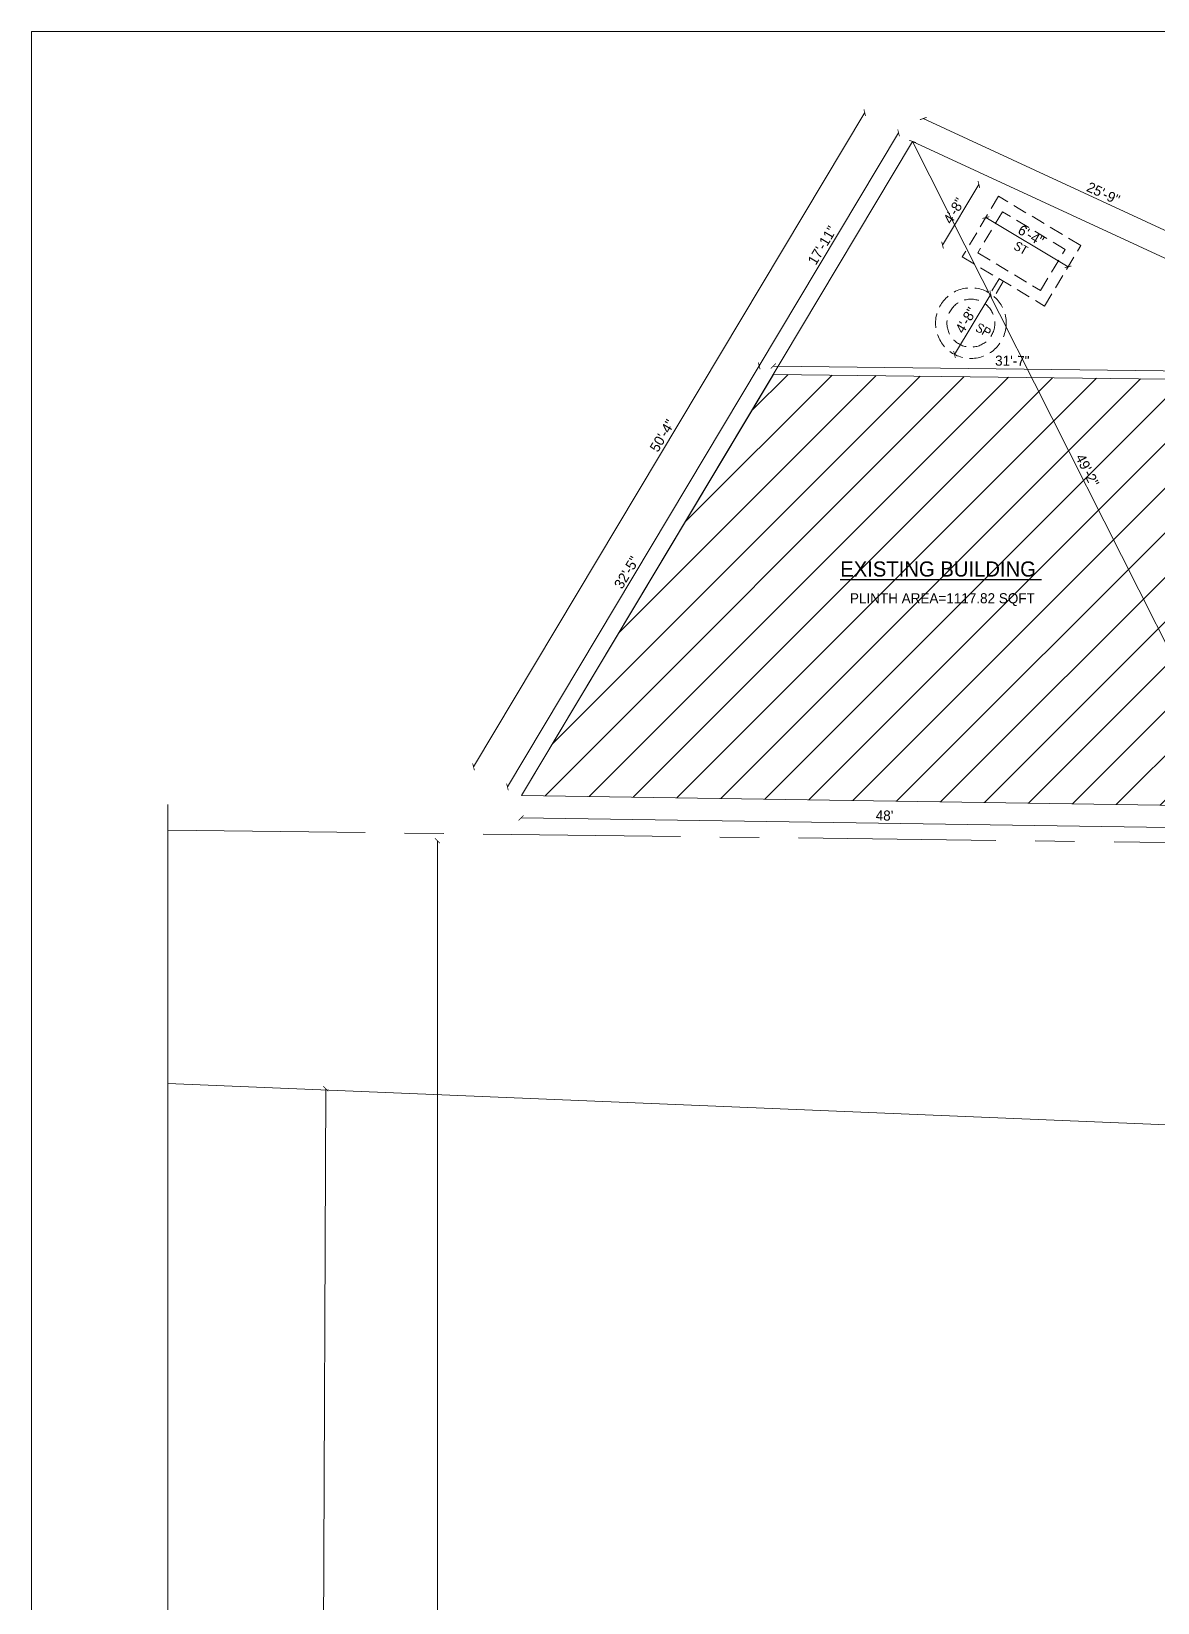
# Model space of a CAD drawing. Header units: inches. Extents: x 4069 to 291496, y -47643 to 12535.
# Drawn here: x 36094 to 36764, y 837 to 1771 of the extents above; entities that cross this region are included whole.
import ezdxf

# ---------------------------------------------------------------- set-up
doc = ezdxf.new("R2010")
doc.units = ezdxf.units.IN
doc.header["$LTSCALE"] = 5
doc.header["$MEASUREMENT"] = 0
doc.linetypes.add('CENTER', pattern=[2, 1.25, -0.25, 0.25, -0.25])
doc.linetypes.add('HIDDEN', pattern=[0.375, 0.25, -0.125])
for name, color, linetype, lineweight in [('A-WALL', 7, 'Continuous', 9), ('DOOR', 62, 'Continuous', 0), ('ele1', 21, 'Continuous', 20), ('HATCH', 253, 'Continuous', 0)]:
    doc.layers.add(name, color=color, linetype=linetype, lineweight=lineweight)
doc.layers.add('DIM', color=5, linetype='Continuous')
doc.layers.add('TEXT', color=6, linetype='Continuous')
doc.styles.add('ROMANS', font='romans.shx', dxfattribs={"width": 0.8})
doc.styles.add('tt', font='stylu.ttf', dxfattribs={"height": 8})
doc.dimstyles.new('Copy(2) of STANDARD', dxfattribs={"dimtxt": 2, "dimasz": 4, "dimexe": 0, "dimexo": 0, "dimgap": 2, "dimtad": 1, "dimdec": 0, "dimzin": 0, "dimdsep": 46, "dimlunit": 3, "dimtxsty": 'tt', "dimblk": 'ARCHTICK', "dimcen": 0.0505, "dimse1": 1, "dimse2": 1, "dimclrd": 5, "dimclre": 5, "dimclrt": 7, "dimadec": 1, "dimazin": 0, "dimtm": 1e-09, "dimtfac": 1, "dimtdec": 0, "dimtofl": 0, "dimtmove": 1, "dimatfit": 3, "dimfxl": 1, "dimtolj": 2, "dimtzin": 0, "dimlwd": 13, "dimarcsym": 0})

# ---------------------------------------------------------------- blocks, each defined once
blk = doc.blocks.new('_ArchTick')
at = {"color": 0, "linetype": 'ByBlock', "const_width": 0.15}
blk.add_lwpolyline([(-0.5, -0.5), (0.5, 0.5)], dxfattribs=at)
blk = doc.blocks.new('*D1819')
at = {"layer": 'Defpoints', "color": 0, "ltscale": 5, "transparency": 16777216}
for p in [(47748.4, 1977.7), (47740, 1959.6, -58.2), (48020.5, 1829.8, -58.2)]:
    blk.add_point(p, dxfattribs=at)
at = {"layer": 'DIM', "color": 5, "lineweight": 13, "ltscale": 5, "transparency": 16777216}
blk.add_line((48028.9, 1847.9), (47748.4, 1977.7), dxfattribs=at)
at = {"layer": 'DIM', "color": 5, "lineweight": 13, "ltscale": 5, "transparency": 16777216, "xscale": 4, "yscale": 4, "zscale": 4}
for p, rotation in [((47748.4, 1977.7), 155.1576801813038), ((48028.9, 1847.9), 335.1576801813039)]:
    blk.add_blockref('_ArchTick', p, dxfattribs=dict(at, rotation=rotation))
at = {"layer": 'DIM', "color": 7, "ltscale": 5, "transparency": 16777216, "insert": (47891.2, 1918.4), "char_height": 8, "attachment_point": 5, "rotation": 335.1577, "style": 'tt'}
blk.add_mtext('\\A2;25\'-9"', dxfattribs=at)
blk = doc.blocks.new('*D1822')
at = {"layer": 'Defpoints', "color": 0, "ltscale": 5, "transparency": 16777216}
for p in [(47740, 1959.6, -58.2), (47391.9, 1463.8), (47429.9, 1441.1, -58.2)]:
    blk.add_point(p, dxfattribs=at)
at = {"layer": 'DIM', "color": 5, "lineweight": 13, "ltscale": 5, "transparency": 16777216}
blk.add_line((47702, 1982.4), (47391.9, 1463.8), dxfattribs=at)
at = {"layer": 'DIM', "color": 5, "lineweight": 13, "ltscale": 5, "transparency": 16777216, "xscale": 4, "yscale": 4, "zscale": 4}
for p, rotation in [((47702, 1982.4), 59.11731704924462), ((47391.9, 1463.8), 239.1173170492446)]:
    blk.add_blockref('_ArchTick', p, dxfattribs=dict(at, rotation=rotation))
at = {"layer": 'DIM', "color": 7, "ltscale": 5, "transparency": 16777216, "insert": (47541.6, 1726.3), "char_height": 8, "attachment_point": 5, "rotation": 59.1173, "style": 'tt'}
blk.add_mtext('\\A2;50\'-4"', dxfattribs=at)
blk = doc.blocks.new('*D1823')
at = {"layer": 'Defpoints', "color": 0, "ltscale": 5, "transparency": 16777216}
for p in [(47429.9, 1441.1, -58.2), (48005.8, 1432.4, -58.2), (48005.6, 1414.6)]:
    blk.add_point(p, dxfattribs=at)
at = {"layer": 'DIM', "color": 5, "lineweight": 13, "ltscale": 5, "transparency": 16777216}
blk.add_line((47429.6, 1423.2), (48005.6, 1414.6), dxfattribs=at)
at = {"layer": 'DIM', "color": 5, "lineweight": 13, "ltscale": 5, "transparency": 16777216, "xscale": 4, "yscale": 4, "zscale": 4}
for p, rotation in [((47429.6, 1423.2), 179.1401444559383), ((48005.6, 1414.6), 359.1401444559383)]:
    blk.add_blockref('_ArchTick', p, dxfattribs=dict(at, rotation=rotation))
at = {"layer": 'DIM', "color": 7, "ltscale": 5, "transparency": 16777216, "insert": (47717.7, 1425.1), "char_height": 8, "attachment_point": 5, "rotation": 359.1401, "style": 'tt'}
blk.add_mtext("\\A2;48'", dxfattribs=at)
blk = doc.blocks.new('*D1811')
at = {"layer": 'Defpoints', "color": 0, "ltscale": 5, "transparency": 16777216}
for p in [(47801.5, 1838.9), (47770.9, 1792), (47773.2, 1790.6)]:
    blk.add_point(p, dxfattribs=at)
at = {"layer": 'DIM', "color": 5, "lineweight": 13, "ltscale": 5, "transparency": 16777216}
blk.add_line((47801.9, 1838.6), (47773.2, 1790.6), dxfattribs=at)
at = {"layer": 'DIM', "color": 5, "lineweight": 13, "ltscale": 5, "transparency": 16777216, "xscale": 4, "yscale": 4, "zscale": 4}
for p, rotation in [((47801.9, 1838.6), 59.11731704919578), ((47773.2, 1790.6), 239.1173170491957)]:
    blk.add_blockref('_ArchTick', p, dxfattribs=dict(at, rotation=rotation))
at = {"layer": 'DIM', "color": 7, "ltscale": 5, "transparency": 16777216, "insert": (47782.3, 1817.8), "char_height": 8, "attachment_point": 5, "rotation": 59.1173, "style": 'tt'}
blk.add_mtext('\\A2;4\'-8"', dxfattribs=at)
blk = doc.blocks.new('*D1812')
at = {"layer": 'Defpoints', "color": 0, "ltscale": 5, "transparency": 16777216}
for p in [(47808.1, 1916.1), (47763.7, 1877.4), (47779.4, 1868.1)]:
    blk.add_point(p, dxfattribs=at)
at = {"layer": 'DIM', "color": 5, "lineweight": 13, "ltscale": 5, "transparency": 16777216}
blk.add_line((47792.5, 1925.5), (47763.7, 1877.4), dxfattribs=at)
at = {"layer": 'DIM', "color": 5, "lineweight": 13, "ltscale": 5, "transparency": 16777216, "xscale": 4, "yscale": 4, "zscale": 4}
for p, rotation in [((47792.5, 1925.5), 59.11731704919578), ((47763.7, 1877.4), 239.1173170491957)]:
    blk.add_blockref('_ArchTick', p, dxfattribs=dict(at, rotation=rotation))
at = {"layer": 'DIM', "color": 7, "ltscale": 5, "transparency": 16777216, "insert": (47772.8, 1904.6), "char_height": 8, "attachment_point": 5, "rotation": 59.1173, "style": 'tt'}
blk.add_mtext('\\A2;4\'-8"', dxfattribs=at)
blk = doc.blocks.new('*D1813')
at = {"layer": 'Defpoints', "color": 0, "ltscale": 5, "transparency": 16777216}
for p in [(47793.2, 1891.2), (47863.2, 1860.2), (47858.5, 1852.2)]:
    blk.add_point(p, dxfattribs=at)
at = {"layer": 'DIM', "color": 5, "lineweight": 13, "ltscale": 5, "transparency": 16777216}
blk.add_line((47798, 1899.2), (47863.2, 1860.2), dxfattribs=at)
at = {"layer": 'DIM', "color": 5, "lineweight": 13, "ltscale": 5, "transparency": 16777216, "xscale": 4, "yscale": 4, "zscale": 4}
for p, rotation in [((47798, 1899.2), 149.1173170492371), ((47863.2, 1860.2), 329.1173170492371)]:
    blk.add_blockref('_ArchTick', p, dxfattribs=dict(at, rotation=rotation))
at = {"layer": 'DIM', "color": 7, "ltscale": 5, "transparency": 16777216, "insert": (47833.8, 1885), "char_height": 8, "attachment_point": 5, "rotation": 329.1173, "style": 'tt'}
blk.add_mtext('\\A2;6\'-4"', dxfattribs=at)
blk = doc.blocks.new('*D1826')
at = {"layer": 'Defpoints', "color": 0, "ltscale": 5, "transparency": 16777216}
for p in [(47629.6, 1781.5), (47629.6, 1774.9, -58.2), (48008, 1770.4, -58.2)]:
    blk.add_point(p, dxfattribs=at)
at = {"layer": 'DIM', "color": 5, "lineweight": 13, "ltscale": 5, "transparency": 16777216}
blk.add_line((48008.1, 1777), (47629.6, 1781.5), dxfattribs=at)
at = {"layer": 'DIM', "color": 5, "lineweight": 13, "ltscale": 5, "transparency": 16777216, "xscale": 4, "yscale": 4, "zscale": 4}
for p, rotation in [((47629.6, 1781.5), 179.3189926732725), ((48008.1, 1777), 359.3189926732724)]:
    blk.add_blockref('_ArchTick', p, dxfattribs=dict(at, rotation=rotation))
at = {"layer": 'DIM', "color": 7, "ltscale": 5, "transparency": 16777216, "insert": (47819, 1785.6), "char_height": 8, "attachment_point": 5, "rotation": 359.319, "style": 'tt'}
blk.add_mtext('\\A2;31\'-7"', dxfattribs=at)
blk = doc.blocks.new('*D1827')
at = {"layer": 'Defpoints', "color": 0, "ltscale": 5, "transparency": 16777216}
for p in [(47629.6, 1774.9, -58.2), (47418.8, 1447.8), (47429.9, 1441.1, -58.2)]:
    blk.add_point(p, dxfattribs=at)
at = {"layer": 'DIM', "color": 5, "lineweight": 13, "ltscale": 5, "transparency": 16777216}
blk.add_line((47618.4, 1781.6), (47418.8, 1447.8), dxfattribs=at)
at = {"layer": 'DIM', "color": 5, "lineweight": 13, "ltscale": 5, "transparency": 16777216, "xscale": 4, "yscale": 4, "zscale": 4}
for p, rotation in [((47618.4, 1781.6), 59.11731704924701), ((47418.8, 1447.8), 239.117317049247)]:
    blk.add_blockref('_ArchTick', p, dxfattribs=dict(at, rotation=rotation))
at = {"layer": 'DIM', "color": 7, "ltscale": 5, "transparency": 16777216, "insert": (47513.3, 1617.8), "char_height": 8, "attachment_point": 5, "rotation": 59.1173, "style": 'tt'}
blk.add_mtext('\\A2;32\'-5"', dxfattribs=at)
blk = doc.blocks.new('*D1828')
at = {"layer": 'Defpoints', "color": 0, "ltscale": 5, "transparency": 16777216}
for p in [(47728.9, 1966.3), (47740, 1959.6, -58.2), (47629.6, 1774.9, -58.2)]:
    blk.add_point(p, dxfattribs=at)
at = {"layer": 'DIM', "color": 5, "lineweight": 13, "ltscale": 5, "transparency": 16777216}
blk.add_line((47618.4, 1781.6), (47728.9, 1966.3), dxfattribs=at)
at = {"layer": 'DIM', "color": 5, "lineweight": 13, "ltscale": 5, "transparency": 16777216, "xscale": 4, "yscale": 4, "zscale": 4}
for p, rotation in [((47728.9, 1966.3), 59.11731704919541), ((47618.4, 1781.6), 239.1173170491954)]:
    blk.add_blockref('_ArchTick', p, dxfattribs=dict(at, rotation=rotation))
at = {"layer": 'DIM', "color": 7, "ltscale": 5, "transparency": 16777216, "insert": (47668.3, 1877.2), "char_height": 8, "attachment_point": 5, "rotation": 59.1173, "style": 'tt'}
blk.add_mtext('\\A2;17\'-11"', dxfattribs=at)
blk = doc.blocks.new('*D1840')
at = {"layer": 'Defpoints', "color": 0, "ltscale": 5, "transparency": 16777216}
for p in [(47740, 1959.6, -58.2), (48005.8, 1432.4, -58.2), (48005.8, 1432.4)]:
    blk.add_point(p, dxfattribs=at)
at = {"layer": 'DIM', "color": 5, "lineweight": 13, "ltscale": 5, "transparency": 16777216}
blk.add_line((47740, 1959.6), (48005.8, 1432.4), dxfattribs=at)
at = {"layer": 'DIM', "color": 5, "lineweight": 13, "ltscale": 5, "transparency": 16777216, "xscale": 4, "yscale": 4, "zscale": 4}
for p, rotation in [((47740, 1959.6), 116.757650524595), ((48005.8, 1432.4), 296.757650524595)]:
    blk.add_blockref('_ArchTick', p, dxfattribs=dict(at, rotation=rotation))
at = {"layer": 'DIM', "color": 7, "ltscale": 5, "transparency": 16777216, "insert": (47878.5, 1698.8), "char_height": 8, "attachment_point": 5, "rotation": 296.7577, "style": 'tt'}
blk.add_mtext('\\A2;49\'-2"', dxfattribs=at)
blk = doc.blocks.new('*D1844')
at = {"layer": 'Defpoints', "color": 0, "ltscale": 5, "transparency": 16777216}
for p in [(47819.1, 1405.2), (47363.3, -562.6), (47794.9, -562.6)]:
    blk.add_point(p, dxfattribs=at)
at = {"layer": 'DIM', "color": 5, "lineweight": 13, "ltscale": 5, "transparency": 16777216}
blk.add_line((47363.3, 1405.2), (47363.3, -562.6), dxfattribs=at)
at = {"layer": 'DIM', "color": 5, "lineweight": 13, "ltscale": 5, "transparency": 16777216, "xscale": 4, "yscale": 4, "zscale": 4}
for p, rotation in [((47363.3, 1405.2), 90), ((47363.3, -562.6), 270)]:
    blk.add_blockref('_ArchTick', p, dxfattribs=dict(at, rotation=rotation))
at = {"layer": 'DIM', "color": 7, "ltscale": 5, "transparency": 16777216, "insert": (47357.2, 421.3), "char_height": 8, "attachment_point": 5, "rotation": 90, "style": 'tt'}
blk.add_mtext("\\A2;164'", dxfattribs=at)
blk = doc.blocks.new('*D1814')
at = {"layer": 'Defpoints', "color": 0, "ltscale": 5, "transparency": 16777216}
for p in [(47246.3, 1208.7, -33.3), (47239.6, -357.8, 1.5), (47268.2, -357.9)]:
    blk.add_point(p, dxfattribs=at)
at = {"layer": 'DIM', "color": 5, "lineweight": 13, "ltscale": 5, "transparency": 16777216}
blk.add_line((47274.8, 1208.5), (47268.2, -357.9), dxfattribs=at)
at = {"layer": 'DIM', "color": 5, "lineweight": 13, "ltscale": 5, "transparency": 16777216, "xscale": 4, "yscale": 4, "zscale": 4}
for p, rotation in [((47274.8, 1208.5), 89.75798331016011), ((47268.2, -357.9), 269.7579833101601)]:
    blk.add_blockref('_ArchTick', p, dxfattribs=dict(at, rotation=rotation))
at = {"layer": 'DIM', "color": 7, "ltscale": 5, "transparency": 16777216, "insert": (47265.3, 425.3), "char_height": 8, "attachment_point": 5, "rotation": 89.758, "style": 'tt'}
blk.add_mtext('\\A2;130\'-6"', dxfattribs=at)
blk = doc.blocks.new('stpln')
at = {"layer": 'HATCH', "ltscale": 5}
h = blk.add_hatch(dxfattribs=at)
h.set_pattern_fill('ANSI31', color=256, scale=200, style=0)
h.set_pattern_definition([(45, (2582.913, 0), (-17.67767, 17.67767), [])])
h.paths.add_polyline_path([(47629.6, 1774.9), (47429.9, 1441.1), (48005.8, 1432.4), (48008, 1770.4)])
h.paths.add_polyline_path([(47972.9, 1582.8), (47973.1, 1619.9), (47954.6, 1620.1), (47954.4, 1583)], flags=24)
h.paths.add_polyline_path([(47995.9, 1545.4), (47995.9, 1582.6), (47977.4, 1582.6), (47977.4, 1545.4)], flags=24)
h.paths.add_polyline_path([(47995.9, 1448.7), (47995.9, 1485.8), (47977.4, 1485.8), (47977.4, 1448.7)], flags=24)
h.paths.add_polyline_path([(47996, 1675.5), (47996, 1720.5), (47977.5, 1720.5), (47977.5, 1675.5)], flags=24)
h.paths.add_polyline_path([(47862, 1711.2), (47878.7, 1678.1), (47895.3, 1686.4), (47878.6, 1719.5)], flags=24)
h.paths.add_polyline_path([(48018.9, 1706.2), (48020.3, 1743.3), (48001.8, 1744), (48000.4, 1706.9)], flags=9)
h.paths.add_polyline_path([(47688.1, 1590.7), (47855.8, 1590.7), (47855.8, 1603.7), (47688.1, 1603.7)], flags=24)
h.paths.add_polyline_path([(47679.4, 1611.1), (47846, 1611.1), (47846, 1629.9), (47679.4, 1629.9)], flags=24)
blk.add_line((47149.7, 1212.7, -31.3), (48476.4, 1157.7, -59.1))
at = {"layer": 'A-WALL', "linetype": 'CENTER', "ltscale": 25}
blk.add_line((47149.7, 1413.5), (48488.5, 1397), dxfattribs=at)
at = {"layer": 'A-WALL', "ltscale": 5, "elevation": -58.2}
blk.add_lwpolyline([(47740, 1959.6), (47429.9, 1441.1), (48005.8, 1432.4), (48305, 1432.4), (48420, 1612.8), (48143.9, 1767.8), (48020.5, 1829.8)], close=True, dxfattribs=at)
at = {"layer": 'A-WALL', "linetype": 'Continuous', "ltscale": 5, "elevation": -31.3}
blk.add_lwpolyline([(47149.7, 1434), (47149.7, 458.1), (47094.1, 429.2), (47203.3, 428.9), (47149.7, 400.3), (47149.7, -554.7)], dxfattribs=at)
at = {"layer": 'DOOR', "lineweight": 13, "elevation": -58.2}
blk.add_lwpolyline([(47429.9, 1441.1), (48005.8, 1432.4), (48008, 1770.4), (47629.6, 1774.9)], close=True, dxfattribs=at)
at = {"layer": 'HATCH', "linetype": 'HIDDEN', "ltscale": 9}
for p, q in [((47808.5, 1850.7, -58.2), (47801.5, 1838.9, -58.2)), ((47811.9, 1848.6, -58.2), (47804.7, 1836.5, -58.2))]:
    blk.add_line(p, q, dxfattribs=at)
at = {"layer": 'HATCH', "linetype": 'HIDDEN', "ltscale": 9, "elevation": -58.2}
for points in [[(47779.4, 1868.1), (47844.6, 1829.1), (47873.3, 1877.1), (47808.1, 1916.1)], [(47791.7, 1871.2), (47841.5, 1841.4), (47861, 1874), (47811.2, 1903.8)]]:
    blk.add_lwpolyline(points, close=True, dxfattribs=at)
at = {"layer": 'HATCH', "linetype": 'HIDDEN', "ltscale": 9}
for radius in [28, 19]:
    blk.add_circle((47786.2, 1815.5, -58.2), radius, dxfattribs=at)
at = {"layer": 'TEXT', "lineweight": 9, "style": 'ROMANS'}
for s, p in [('ST', (47819.6, 1874.8, -58.2)), ('SP', (47789.3, 1810.1, -58.2))]:
    blk.add_text(s, height=6.72, rotation=329.1173, dxfattribs=at).set_placement(p)
at = {"layer": 'TEXT', "linetype": 'ByBlock', "style": 'tt'}
blk.add_text('%%UEXISTING BUILDING ', height=12, dxfattribs=at).set_placement((47682.6, 1614.6, -58.2))
at = {"layer": 'TEXT', "lineweight": 70, "style": 'tt'}
blk.add_text('PLINTH AREA=1117.82 SQFT', height=8, dxfattribs=at).set_placement((47690.3, 1593.4, -58.2))
at = {"layer": 'DIM', "ltscale": 5}
for p1, p2, distance, picture, middle in [((47740, 1959.6, -58.2), (47429.9, 1441.1, -58.2), -44.3, '*D1822', (47541.6, 1726.3)), ((48020.5, 1829.8, -58.2), (47740, 1959.6, -58.2), -20, '*D1819', (47891.2, 1918.4)), ((47740, 1959.6, -58.2), (48005.8, 1432.4, -58.2), 0, '*D1840', (47878.5, 1698.8)), ((47629.6, 1774.9, -58.2), (47429.9, 1441.1, -58.2), -13, '*D1827', (47513.3, 1617.8)), ((48008.0456, 1770.4401, -58.169), (47629.5702, 1774.9388, -58.169), -6.5839, '*D1826', (47818.9609, 1785.5594)), ((47429.9, 1441.1, -58.2), (48005.8, 1432.4, -58.2), -17.9, '*D1823', (47717.7, 1425.1)), ((47246.2628, 1208.6602, -33.3066), (47239.646, -357.8212, 1.516), 28.5295, '*D1814', (47265.3051, 425.3251))]:
    dim = blk.add_aligned_dim(p1=p1, p2=p2, distance=distance, dimstyle='Copy(2) of STANDARD', override={"dimtxt": 6}, dxfattribs=at)
    dim.commit()
    dim.dimension.update_dxf_attribs({"geometry": picture, "text_midpoint": middle})
for base, p1, p2, angle, picture, middle in [((47728.9, 1966.3), (47629.6, 1774.9, -58.2), (47740, 1959.6, -58.2), 59.1173, '*D1828', (47668.3, 1877.2)), ((47763.7, 1877.4, -58.2), (47808.1, 1916.1, -58.2), (47779.4, 1868.1, -58.2), 59.1173, '*D1812', (47772.8, 1904.6, -58.2)), ((47863.2, 1860.2, -58.2), (47793.2, 1891.2, -58.2), (47858.5, 1852.2, -58.2), 329.1173, '*D1813', (47833.8, 1885, -58.2)), ((47773.2, 1790.6, -58.2), (47801.5, 1838.9, -58.2), (47770.9, 1792, -58.2), 59.1173, '*D1811', (47782.3, 1817.8, -58.2)), ((47363.3, -562.6), (47819.1, 1405.2), (47794.9, -562.6), 90, '*D1844', (47357.2, 421.3))]:
    dim = blk.add_linear_dim(base=base, p1=p1, p2=p2, angle=angle, dimstyle='Copy(2) of STANDARD', override={"dimtxt": 6}, dxfattribs=at)
    dim.commit()
    dim.dimension.update_dxf_attribs({"geometry": picture, "text_midpoint": middle})

msp = doc.modelspace()

# ---------------------------------------------------------------- linework, layer by layer
at = {"layer": 'ele1', "elevation": -58.16904}
msp.add_lwpolyline([(36094.27095, 1771.3776), (39179.2354, 1771.3776), (39179.2354, -383.95537), (36094.27095, -383.95537)], close=True, dxfattribs=at)
msp.add_lwpolyline([(36094.27095, 1771.3776), (39179.2354, 1771.3776), (39179.2354, -383.95537), (36094.27095, -383.95537)], close=True, dxfattribs=at)

# ---------------------------------------------------------------- block references
at = {"layer": 'A-WALL', "xscale": 0.75, "yscale": 0.75, "zscale": 0.75}
msp.add_blockref('stpln', (813.18546, 236.28425), dxfattribs=at)

doc.saveas('drawing.dxf')
